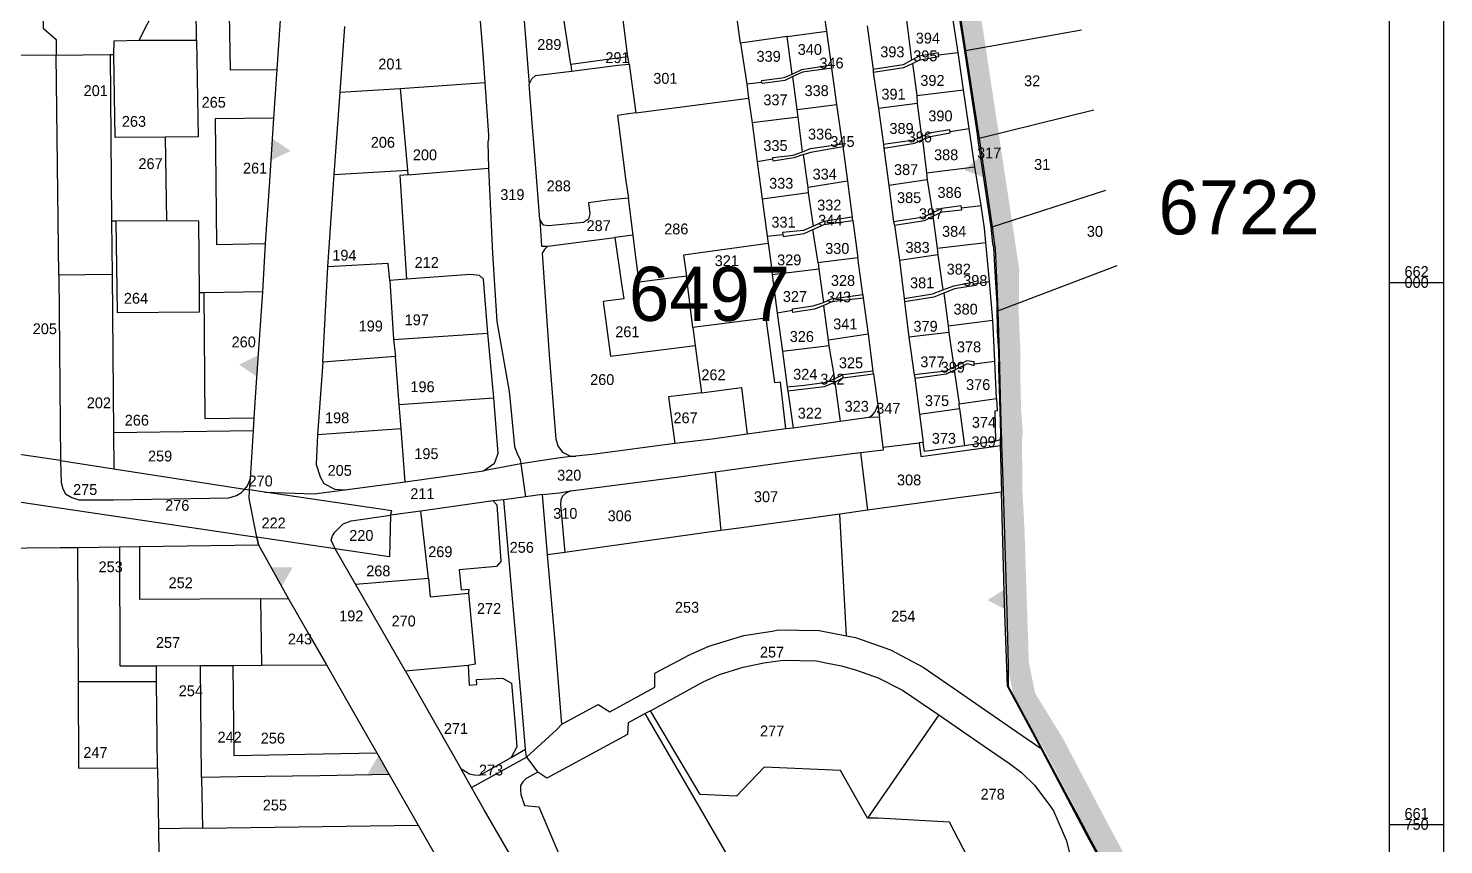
# Model space of a CAD drawing. Extents: x -493 to 187849, y -1657 to 664362.
# Drawn here: x 187196 to 187849, y 661741 to 662117 of the extents above; entities that cross this region are included whole.
import ezdxf
from ezdxf.enums import TextEntityAlignment as Align

# ---------------------------------------------------------------- set-up
doc = ezdxf.new("R2010")
doc.units = 0
doc.header["$MEASUREMENT"] = 0
doc.layers.get('0').update_dxf_attribs({"linetype": 'CONTINUOUS'})
for name, color, linetype in [('0DXF_GUSH', 3, 'CONTINUOUS'), ('0G_GV_LIN', 10, 'CONTINUOUS'), ('1DXF_GUSH', 3, 'CONTINUOUS'), ('1G_GV_LIN', 1, 'CONTINUOUS'), ('BOUNDARY', 1, 'CONTINUOUS'), ('GBOUND_BOUNDARY', 5, 'CONTINUOUS'), ('TR_GILYON', 7, 'CONTINUOUS')]:
    doc.layers.add(name, color=color, linetype=linetype)
doc.styles.get("Standard").update_dxf_attribs({"font": 'dimheb.shx'})
doc.styles.add('TRHEBTXT', font='HEBTXT.SHX')

# ---------------------------------------------------------------- blocks, each defined once
blk = doc.blocks.new('TVC_FENCE')
blk.add_solid([(-0.5, 0), (0.5, 0), (0, 0.866)])

msp = doc.modelspace()

# ---------------------------------------------------------------- linework, layer by layer
at = {"layer": '0DXF_GUSH'}
for points in [[(187589.53, 662344.94), (187591.27, 662345.19), (187596.39, 662310.56), (187601.25, 662280.5), (187604.47, 662259), (187609.77, 662223.38), (187616.16, 662182), (187621.58, 662145.75), (187627.66, 662106.88), (187633.59, 662068.38), (187633.88, 662065.63), (187639.81, 662025.56), (187640.69, 662017.88), (187641.03, 662016.25), (187641.73, 662004.94), (187642.64, 661990.98), (187642.69, 661990.5), (187642.89, 661988.6), (187642.88, 661986.69), (187643.13, 661977.63), (187643.43, 661966.98), (187643.46, 661966.06), (187643.64, 661960.7), (187643.95, 661941.12)], [(187273.41, 662111.81), (187272.72, 662170.63)], [(187282.86, 662171.19), (187283, 662149.88), (187287.91, 662149.69), (187288.84, 662098.06), (187310.5, 662098.19)], [(187310.5, 662098.19), (187315.66, 662173.5), (187315.72, 662174.63)], [(187202.19, 662165.94), (187202.67, 662117.25), (187208.52, 662112.06), (187208.66, 662104.88)], [(187246.88, 662111.69), (187254.72, 662127.06), (187254.95, 662142.25), (187254.13, 662145.19), (187241.41, 662168.5)], [(187422.61, 662144.38), (187422.92, 662140.5), (187426.47, 662095.19), (187426.84, 662091.5)], [(187472.42, 662104.06), (187467.44, 662143.31)], [(187524.28, 662110.38), (187519.45, 662146.25)], [(187564.14, 662115.94), (187560.39, 662141.75), (187559.86, 662144.69)], [(187622.17, 662145.99), (187628.17, 662106.97)], [(187446.08, 662100.5), (187440.02, 662139.63)], [(187624.84, 662106.06), (187622.06, 662124.06)], [(187339.64, 662087.75), (187341.73, 662118.06)], [(187404.13, 662122.31), (187405.28, 662107.5), (187406.34, 662092.25)], [(187582.83, 662118.38), (187585.53, 662098.19)], [(187600.88, 662120.94), (187603.28, 662102.5)], [(187235.25, 662105.19), (187235.31, 662111.44), (187246.88, 662111.69)], [(187246.88, 662111.69), (187273.41, 662111.81)], [(187273.41, 662111.81), (187274.08, 662067.13), (187258.91, 662067.06)], [(187545.81, 662113.44), (187524.28, 662110.38)], [(187545.81, 662113.44), (187564.14, 662115.94)], [(187548.17, 662096.13), (187545.81, 662113.44)], [(187566.28, 662100.31), (187564.14, 662115.94)], [(187628.17, 662106.97), (187681.74, 662116.5)], [(187208.66, 662104.88), (187184.75, 662104.69)], [(187208.66, 662104.88), (187233.48, 662105.13)], [(187209.89, 662003.38), (187208.66, 662104.88)], [(187233.48, 662105.13), (187235.25, 662105.19)], [(187233.48, 662105.13), (187234.19, 662028.31)], [(187258.91, 662067.06), (187235.77, 662066.88), (187235.25, 662105.19)], [(187472.42, 662104.06), (187467.56, 662103.44), (187446.08, 662100.5)], [(187473.02, 662100.69), (187472.42, 662104.06)], [(187524.28, 662110.38), (187527.28, 662091.38)], [(187615.75, 662104.94), (187615.7, 662105.88), (187606.72, 662104.31), (187603.28, 662102.5)], [(187603.64, 662101), (187607.13, 662102.69), (187615.92, 662104.19), (187615.75, 662104.94)], [(187615.75, 662104.94), (187624.84, 662106.06)], [(187627.27, 662088.88), (187624.84, 662106.06)], [(187628.17, 662106.97), (187634.4, 662066.34)], [(187309.06, 662075.75), (187310.5, 662098.19)], [(187426.84, 662091.5), (187428.02, 662093.88), (187429.73, 662095.44), (187446.33, 662097.5)], [(187446.08, 662100.5), (187446.33, 662097.5)], [(187446.33, 662097.5), (187467.94, 662100.19), (187473.02, 662100.69)], [(187473.02, 662100.69), (187476, 662078.19)], [(187548.17, 662096.13), (187552.64, 662098.19), (187566.28, 662100.31)], [(187566.44, 662098.81), (187552.98, 662097), (187548.45, 662095)], [(187566.44, 662098.81), (187566.28, 662100.31)], [(187568.81, 662082), (187566.44, 662098.81)], [(187603.28, 662102.5), (187599.42, 662100.38), (187585.53, 662098.19)], [(187585.53, 662098.19), (187585.59, 662097.06)], [(187585.59, 662097.06), (187599.72, 662099.13), (187603.64, 662101)], [(187603.64, 662101), (187605.66, 662086.19)], [(187367.31, 662089.44), (187406.34, 662092.25)], [(187406.34, 662092.25), (187408.09, 662067.88), (187408.02, 662066.19), (187407.73, 662064.63), (187408.11, 662052.69)], [(187431.77, 662029), (187429.5, 662058.5), (187428.28, 662073.69), (187426.84, 662091.5)], [(187534.11, 662092.25), (187527.28, 662091.38)], [(187527.28, 662091.38), (187528.02, 662084.94)], [(187534.11, 662092.25), (187534.13, 662093.13), (187544.55, 662094.5), (187548.17, 662096.13)], [(187548.45, 662095), (187544.75, 662093.13), (187534.45, 662091.75), (187534.11, 662092.25)], [(187550.45, 662079.69), (187548.45, 662095)], [(187585.59, 662097.06), (187587.95, 662080.25)], [(187336.89, 662049.75), (187339.64, 662087.75)], [(187339.64, 662087.75), (187367.31, 662089.44)], [(187367.31, 662089.44), (187370.66, 662051.75)], [(187476, 662078.19), (187528.02, 662084.94)], [(187528.02, 662084.94), (187529.7, 662073.63)], [(187605.66, 662086.19), (187627.27, 662088.88)], [(187605.66, 662086.19), (187605.92, 662082.56)], [(187629.92, 662071), (187627.27, 662088.88)], [(187476, 662078.19), (187471.55, 662077.56), (187467.52, 662077.06), (187471.48, 662046.75), (187472.64, 662038.94)], [(187550.45, 662079.69), (187568.81, 662082)], [(187550.88, 662076.25), (187550.45, 662079.69)], [(187571.34, 662064), (187568.81, 662082)], [(187605.92, 662082.56), (187587.95, 662080.25)], [(187587.95, 662080.25), (187590.33, 662063.56)], [(187605.92, 662082.56), (187607.86, 662067.25)], [(187687.36, 662079.41), (187634.4, 662066.34)], [(187309.06, 662075.75), (187282, 662075.44), (187282.61, 662017.5), (187305.22, 662018)], [(187305.22, 662018), (187306.97, 662044.38), (187309.06, 662075.75)], [(187550.88, 662076.25), (187529.7, 662073.63)], [(187529.7, 662073.63), (187532, 662055.69)], [(187553.02, 662060.25), (187550.88, 662076.25)], [(187258.91, 662067.06), (187259.52, 662028.44)], [(187607.86, 662067.25), (187604.45, 662065.63), (187590.33, 662063.56)], [(187590.48, 662062), (187604.8, 662064.19), (187608.3, 662065.88)], [(187621.08, 662069.69), (187620.78, 662070.31), (187612.34, 662069.06), (187607.86, 662067.25)], [(187608.3, 662065.88), (187612.83, 662067.5), (187621.14, 662068.94), (187621.08, 662069.69)], [(187608.3, 662065.88), (187610.16, 662050.56)], [(187621.08, 662069.69), (187629.92, 662071)], [(187632.47, 662053.25), (187629.92, 662071)], [(187634.4, 662066.34), (187640.52, 662025.59)], [(187539.2, 662056.81), (187539.2, 662057.69), (187548.67, 662058.75), (187553.02, 662060.25)], [(187553.38, 662058.94), (187548.97, 662057.44), (187539.38, 662056), (187539.2, 662056.81)], [(187553.02, 662060.25), (187556.69, 662061.81), (187571.34, 662064)], [(187553.38, 662058.94), (187556.8, 662060.06), (187571.52, 662062.69)], [(187555.61, 662043.81), (187553.38, 662058.94)], [(187571.34, 662064), (187571.52, 662062.69)], [(187571.52, 662062.69), (187573.77, 662046.63)], [(187590.33, 662063.56), (187590.48, 662062)], [(187590.48, 662062), (187592.86, 662044.69)], [(187336.89, 662049.75), (187370.66, 662051.75)], [(187370.66, 662051.75), (187370.81, 662049.63)], [(187370.81, 662049.63), (187408.11, 662052.69)], [(187408.11, 662052.69), (187409.94, 662013.31), (187411.94, 661981.94), (187417.61, 661949.63), (187418.66, 661938.69), (187420.06, 661924.31), (187421.2, 661921.38), (187422.63, 661918.13), (187423, 661916.25)], [(187539.2, 662056.81), (187532, 662055.69)], [(187532, 662055.69), (187534.36, 662038.38)], [(187610.16, 662050.56), (187632.47, 662053.25)], [(187635.44, 662035.44), (187632.47, 662053.25)], [(187333.88, 662007.19), (187336.89, 662049.75)], [(187370.81, 662049.63), (187367.14, 662049.25), (187370.22, 662001.44)], [(187573.77, 662046.63), (187555.61, 662043.81)], [(187573.77, 662046.63), (187575.83, 662030.06)], [(187610.5, 662047.25), (187592.86, 662044.69)], [(187610.16, 662050.56), (187610.5, 662047.25)], [(187610.5, 662047.25), (187612.88, 662032.06)], [(187472.64, 662038.94), (187463.11, 662037.94), (187454.14, 662036.69), (187454.83, 662031.69), (187454.27, 662029.19), (187451.88, 662027.69), (187435.77, 662026.06), (187433.45, 662026.44), (187431.77, 662029)], [(187474.75, 662021.81), (187472.64, 662038.94)], [(187555.69, 662041.25), (187534.36, 662038.38)], [(187555.69, 662041.25), (187555.61, 662043.81)], [(187557.98, 662025.94), (187555.69, 662041.25)], [(187592.86, 662044.69), (187594.97, 662027.94)], [(187640.52, 662025.59), (187692.95, 662042.63)], [(187534.36, 662038.38), (187536.66, 662021.31)], [(187626.39, 662034.38), (187626.09, 662035.38), (187617.3, 662034.13), (187612.88, 662032.06)], [(187613.05, 662030.56), (187617.34, 662032.5), (187626.5, 662033.5), (187626.39, 662034.38)], [(187626.39, 662034.38), (187635.44, 662035.44)], [(187637.56, 662018.38), (187636.88, 662025), (187635.44, 662035.44)], [(187236.17, 662028.31), (187234.19, 662028.31)], [(187234.19, 662028.31), (187234.36, 662003.63)], [(187259.52, 662028.44), (187236.17, 662028.31)], [(187236.17, 662028.31), (187236.81, 661986.06), (187274.69, 661986.44), (187274.72, 661995.25)], [(187274.72, 661995.25), (187274.39, 662028.31), (187259.52, 662028.44)], [(187431.77, 662029), (187432.52, 662016.75), (187435.44, 662016.75)], [(187557.98, 662025.94), (187553.45, 662023.94), (187543.69, 662023), (187543.91, 662022.06)], [(187557.73, 662024.38), (187562.94, 662026.69), (187576.13, 662028.63)], [(187575.83, 662030.06), (187562.64, 662028.13), (187557.98, 662025.94)], [(187576.13, 662028.63), (187575.83, 662030.06)], [(187576.13, 662028.63), (187578.55, 662011.31)], [(187612.88, 662032.06), (187608.95, 662030.13), (187594.97, 662027.94)], [(187594.97, 662027.94), (187595.33, 662026.38)], [(187595.33, 662026.38), (187609.19, 662028.5), (187613.05, 662030.56)], [(187595.33, 662026.38), (187597.64, 662010.06)], [(187613.05, 662030.56), (187615.13, 662015.81)], [(187640.52, 662025.59), (187641.44, 662018.55), (187641.79, 662015.6), (187642.36, 662005.45), (187642.64, 661990.98), (187642.69, 661990.5), (187642.89, 661988.6), (187642.88, 661986.69)], [(187435.44, 662016.75), (187466.39, 662020.75)], [(187466.39, 662020.75), (187469.39, 661999.31), (187470.48, 661992.38), (187460.97, 661991.13), (187464.3, 661965.94), (187503.44, 661970.88)], [(187474.75, 662021.81), (187466.39, 662020.75)], [(187499.42, 662002.88), (187477.56, 662000.13), (187475.91, 662012.94), (187474.75, 662021.81)], [(187536.66, 662021.31), (187543.91, 662022.06)], [(187536.66, 662021.31), (187537.13, 662018)], [(187543.91, 662022.06), (187544.02, 662021.25), (187553.69, 662022.5), (187557.73, 662024.38)], [(187560.11, 662009), (187557.73, 662024.38)], [(187303.92, 661995.63), (187305.22, 662018)], [(187435.44, 662016.75), (187433.91, 662015.13), (187432.8, 662013.56), (187436.14, 661966.63), (187439.11, 661927.63), (187440.25, 661924.31), (187442.25, 661921.75), (187446.23, 661919.64), (187448.31, 661919.88)], [(187537.13, 662018), (187498.03, 662012.63), (187499.42, 662002.88)], [(187537.13, 662018), (187538.56, 662008.06), (187539.02, 662003.5)], [(187615.34, 662012.69), (187597.64, 662010.06)], [(187615.13, 662015.81), (187637.56, 662018.38)], [(187615.13, 662015.81), (187615.34, 662012.69)], [(187615.34, 662012.69), (187617.63, 661996.63)], [(187639.17, 662000.44), (187637.56, 662018.38)], [(187331.59, 661963.19), (187333.88, 662007.19)], [(187362.48, 662000.88), (187361.78, 662008.75), (187333.88, 662007.19)], [(187560.52, 662006.06), (187539.02, 662003.5)], [(187578.55, 662011.31), (187562.3, 662009.38), (187560.11, 662009)], [(187560.11, 662009), (187560.52, 662006.06)], [(187560.52, 662006.06), (187562.67, 661990.81)], [(187580.8, 661994.38), (187578.55, 662011.31)], [(187597.64, 662010.06), (187599.88, 661992.63)], [(187697.94, 662007.64), (187642.88, 661986.69)], [(187234.36, 662003.63), (187209.89, 662003.38)], [(187209.89, 662003.38), (187210.66, 661917.81)], [(187234.36, 662003.63), (187235.11, 661930.75)], [(187370.22, 662001.44), (187362.48, 662000.88)], [(187362.48, 662000.88), (187364.23, 661973.63)], [(187407.8, 661976.56), (187405.75, 662001.56), (187403.86, 662003.13), (187399.81, 662003.63), (187370.22, 662001.44)], [(187502.28, 661979.25), (187499.42, 662002.88)], [(187539.02, 662003.5), (187541.31, 661985.88)], [(187617.63, 661996.63), (187622.73, 661998.5), (187631.59, 662000.13), (187631.78, 661999.38)], [(187631.78, 661999.38), (187639.17, 662000.44)], [(187640.75, 661982.56), (187639.17, 662000.44)], [(187276.73, 661995.25), (187274.72, 661995.25)], [(187303.92, 661995.63), (187276.73, 661995.25)], [(187276.73, 661995.25), (187277.19, 661937.25), (187299.95, 661937.5)], [(187299.95, 661937.5), (187301.09, 661953.81), (187303.92, 661995.63)], [(187562.67, 661990.81), (187566.31, 661992.5), (187580.8, 661994.38)], [(187580.8, 661994.38), (187580.97, 661992.81)], [(187599.88, 661992.63), (187612.94, 661994.75), (187617.63, 661996.63)], [(187618.19, 661995.06), (187613.55, 661993.25), (187600.05, 661991)], [(187631.78, 661999.38), (187631.77, 661998.38), (187623.03, 661997.06), (187618.19, 661995.06)], [(187618.19, 661995.06), (187620.17, 661979.94)], [(187548.28, 661987.06), (187541.31, 661985.88)], [(187548.28, 661987.06), (187548.28, 661987.88), (187557.88, 661989.19), (187562.67, 661990.81)], [(187562.75, 661989.38), (187558.47, 661987.63), (187548.52, 661986.19), (187548.28, 661987.06)], [(187580.97, 661992.81), (187566.42, 661991.06), (187562.75, 661989.38)], [(187564.88, 661973.31), (187562.75, 661989.38)], [(187580.97, 661992.81), (187583.2, 661976.19)], [(187599.88, 661992.63), (187600.05, 661991)], [(187600.05, 661991), (187602.05, 661974.69)], [(187642.88, 661986.69), (187643.13, 661977.63), (187643.43, 661966.98), (187643.46, 661966.06), (187643.64, 661960.7), (187643.95, 661941.12)], [(187545.33, 661932.5), (187542.77, 661954), (187540.14, 661953.63), (187536.17, 661983.56), (187502.28, 661979.25)], [(187541.31, 661985.88), (187543.8, 661968.06)], [(187620.17, 661979.94), (187640.75, 661982.56)], [(187620.17, 661979.94), (187620.52, 661976.88)], [(187641.69, 661963.63), (187640.75, 661982.56)], [(187364.23, 661973.63), (187407.8, 661976.56)], [(187364.23, 661973.63), (187365.11, 661965.81)], [(187410.52, 661946.69), (187407.8, 661976.56)], [(187502.28, 661979.25), (187503.44, 661970.88)], [(187583.2, 661976.19), (187564.88, 661973.31)], [(187565.3, 661970.81), (187564.88, 661973.31)], [(187583.2, 661976.19), (187585.39, 661959.13)], [(187620.52, 661976.88), (187602.05, 661974.69)], [(187602.05, 661974.69), (187604.41, 661957.31)], [(187620.52, 661976.88), (187622.77, 661960.94)], [(187503.44, 661970.88), (187506.31, 661949.13)], [(187565.3, 661970.81), (187543.8, 661968.06)], [(187543.8, 661968.06), (187545.86, 661951.69)], [(187567.84, 661955.5), (187565.3, 661970.81)], [(187331.59, 661963.19), (187329.17, 661929.75)], [(187365.11, 661965.81), (187331.59, 661963.19)], [(187366.86, 661943.75), (187365.11, 661965.81)], [(187622.77, 661960.94), (187619.03, 661959.13), (187604.41, 661957.31)], [(187632.09, 661962.5), (187632.14, 661963.38), (187628.83, 661963.88), (187622.77, 661960.94)], [(187622.94, 661959.5), (187629.06, 661962.63), (187632.13, 661961.75), (187632.09, 661962.5)], [(187632.09, 661962.5), (187641.69, 661963.63)], [(187642.53, 661946.44), (187641.69, 661963.63)], [(187567.84, 661955.5), (187562.95, 661953.69), (187553.91, 661952.44), (187545.86, 661951.69)], [(187546.14, 661950.06), (187553.81, 661950.94), (187563.13, 661952), (187567.89, 661954.06)], [(187585.39, 661959.13), (187571.52, 661957.31), (187567.84, 661955.5)], [(187567.89, 661954.06), (187571.64, 661956), (187585.75, 661957.88)], [(187567.89, 661954.06), (187570.31, 661935.81)], [(187585.75, 661957.88), (187585.39, 661959.13)], [(187585.75, 661957.88), (187587.64, 661943.38)], [(187604.41, 661957.31), (187604.77, 661955.88)], [(187604.77, 661955.88), (187619.45, 661957.88), (187622.94, 661959.5)], [(187604.77, 661955.88), (187606.95, 661939.19)], [(187622.94, 661959.5), (187625.17, 661944)], [(187506.31, 661949.13), (187491.17, 661947.19), (187494.05, 661925.63)], [(187506.31, 661949.13), (187524.88, 661951.56), (187527.44, 661929.94)], [(187545.86, 661951.69), (187546.14, 661950.06)], [(187546.14, 661950.06), (187548.63, 661932.75)], [(187366.86, 661943.75), (187410.52, 661946.69)], [(187367.72, 661932.44), (187366.86, 661943.75)], [(187405.83, 661913.06), (187410.81, 661916.56), (187412.52, 661921.13), (187410.52, 661946.69)], [(187583.63, 661937.63), (187585.28, 661938.94), (187586.33, 661940.13), (187586.89, 661941.44), (187587.64, 661943.38)], [(187587.64, 661943.38), (187588.5, 661937.88)], [(187606.95, 661939.19), (187625.45, 661941.88)], [(187625.17, 661944), (187642.53, 661946.44)], [(187625.45, 661941.88), (187625.17, 661944)], [(187625.45, 661941.88), (187627.7, 661924.69)], [(187642.53, 661946.44), (187642.84, 661940.81), (187641.63, 661940.63), (187642.08, 661926.81)], [(187643.95, 661941.12), (187644.67, 661930.27), (187644.75, 661927.57), (187644.81, 661925.38), (187645.54, 661904.08), (187647.23, 661848.37), (187647.91, 661823.47), (187647.47, 661813.69)], [(187643.95, 661941.12), (187644.25, 661930), (187644.22, 661927.31)], [(187299.59, 661931.63), (187299.95, 661937.5)], [(187570.31, 661935.81), (187548.63, 661932.75)], [(187583.63, 661937.63), (187570.31, 661935.81)], [(187588.5, 661937.88), (187583.63, 661937.63)], [(187590.11, 661923.94), (187588.5, 661937.88)], [(187606.95, 661939.19), (187608.61, 661926.19)], [(187235.11, 661930.75), (187299.59, 661931.63)], [(187235.11, 661930.75), (187235.2, 661914.63), (187235.23, 661914)], [(187298.19, 661909.56), (187299.59, 661931.63)], [(187329.17, 661929.75), (187328.59, 661916), (187330.38, 661910.38), (187332.16, 661907.19), (187337.14, 661904.69), (187341.73, 661904.25)], [(187367.72, 661932.44), (187329.17, 661929.75)], [(187369.69, 661908.06), (187367.72, 661932.44)], [(187527.44, 661929.94), (187511.31, 661927.69), (187494.05, 661925.63)], [(187545.33, 661932.5), (187527.44, 661929.94)], [(187548.63, 661932.75), (187545.33, 661932.5)], [(187210.66, 661917.81), (187186.41, 661921.44)], [(187494.05, 661925.63), (187457.3, 661920.81), (187448.31, 661919.88)], [(187512.59, 661912.56), (187550.28, 661917.88), (187579.72, 661921.56)], [(187579.72, 661921.56), (187590.28, 661922.81), (187590.11, 661923.94)], [(187579.72, 661921.56), (187582.88, 661894.88)], [(187590.11, 661923.94), (187606.78, 661925.94)], [(187608.61, 661926.19), (187606.78, 661925.94)], [(187606.78, 661925.94), (187607.55, 661919.75), (187641.31, 661924.31), (187644.2, 661924.75)], [(187627.7, 661924.69), (187609.28, 661922.06), (187608.61, 661926.19)], [(187642.08, 661926.81), (187627.7, 661924.69)], [(187644.22, 661927.31), (187642.08, 661926.81)], [(187644.22, 661927.31), (187644.2, 661924.75)], [(187644.2, 661924.75), (187644.83, 661903.31)], [(187210.66, 661917.81), (187235.23, 661914)], [(187210.66, 661917.81), (187210.88, 661907.69), (187211.72, 661904.75), (187212.89, 661902.44), (187215.86, 661900.75), (187219.05, 661899.69), (187235.03, 661899.75), (187288.25, 661900.56), (187291.83, 661901.63), (187294.03, 661903.06), (187295.67, 661904.63)], [(187423, 661916.25), (187405.83, 661913.06)], [(187448.31, 661919.88), (187446.23, 661919.64), (187440.08, 661918.94), (187423, 661916.25)], [(187423, 661916.25), (187425.11, 661901.13)], [(187235.23, 661914), (187295.67, 661904.63)], [(187295.67, 661904.63), (187296.94, 661906.13), (187298.19, 661909.56)], [(187297.83, 661904.25), (187298.19, 661909.56)], [(187341.73, 661904.25), (187369.69, 661908.06)], [(187369.69, 661908.06), (187405.83, 661913.06)], [(187446.06, 661903.88), (187492.58, 661909.88), (187512.59, 661912.56)], [(187512.59, 661912.56), (187515.33, 661885.5)], [(187295.67, 661904.63), (187297.83, 661904.25)], [(187301.19, 661882.5), (187297.58, 661900.31), (187297.83, 661904.25)], [(187304.84, 661903.19), (187297.83, 661904.25)], [(187304.84, 661903.19), (187327.56, 661902.44), (187341.73, 661904.25)], [(187362.88, 661892.69), (187363.53, 661894.63), (187304.84, 661903.19)], [(187433.06, 661902.19), (187425.11, 661901.13)], [(187433.06, 661902.19), (187440.69, 661903), (187446.06, 661903.88)], [(187435.36, 661874.38), (187433.06, 661902.19)], [(187446.06, 661903.88), (187443.73, 661902.81), (187442.39, 661901.56), (187441.39, 661899.81), (187441.25, 661897.63), (187443.3, 661875.44)], [(187644.83, 661903.31), (187624.75, 661900.56), (187582.88, 661894.88)], [(187647.47, 661813.69), (187646.23, 661851.75), (187644.83, 661903.31)], [(187181.91, 661900.13), (187301.19, 661882.5)], [(187410.25, 661899.19), (187376.84, 661894.44)], [(187410.25, 661899.19), (187411.92, 661897.38), (187413.78, 661871.25), (187411.83, 661868.94), (187394.61, 661867.44), (187395.52, 661858.19), (187398.95, 661858.44), (187398.89, 661856.69)], [(187415.13, 661899.69), (187410.25, 661899.19)], [(187425.11, 661901.13), (187415.13, 661899.69)], [(187425.09, 661784.69), (187423.25, 661807), (187418.53, 661861.13), (187415.13, 661899.69)], [(187337.31, 661877.13), (187335.52, 661881.06), (187336.03, 661883.13), (187337.19, 661884.75), (187341, 661888.63), (187344.78, 661890.06), (187362.88, 661892.69)], [(187362.88, 661892.69), (187362.41, 661873.44), (187337.31, 661877.13)], [(187376.84, 661894.44), (187362.88, 661892.69)], [(187380.33, 661863.56), (187376.84, 661894.44)], [(187570.2, 661893.06), (187523.75, 661886.69), (187515.33, 661885.5)], [(187582.88, 661894.88), (187570.2, 661893.06)], [(187573.27, 661836.94), (187570.2, 661893.06)], [(187301.19, 661882.5), (187301.88, 661878.88)], [(187337.31, 661877.13), (187301.19, 661882.5)], [(187515.33, 661885.5), (187449.8, 661876.31), (187443.3, 661875.44)], [(187133.05, 661876.94), (187210.55, 661877.75), (187218.42, 661877.75)], [(187218.42, 661877.75), (187237.8, 661878.06)], [(187218.42, 661877.75), (187218.72, 661815.75)], [(187237.8, 661878.06), (187247.11, 661878.13)], [(187237.8, 661878.06), (187238.02, 661823.13), (187254.88, 661823.19)], [(187247.11, 661878.13), (187247.03, 661853.88), (187302.89, 661854.19)], [(187247.11, 661878.13), (187301.88, 661878.88)], [(187301.88, 661878.88), (187315.83, 661854)], [(187346.69, 661860.88), (187337.31, 661877.13)], [(187443.3, 661875.44), (187435.36, 661874.38)], [(187441.98, 661796.25), (187438.86, 661834.5), (187435.36, 661874.38)], [(187346.69, 661860.88), (187380.33, 661863.56)], [(187380.33, 661863.56), (187381.11, 661854.94), (187398.89, 661856.69)], [(187369.72, 661820.69), (187346.69, 661860.88)], [(187398.89, 661856.69), (187401.98, 661823.94), (187398.72, 661823.31)], [(187302.89, 661854.19), (187315.83, 661854)], [(187302.89, 661854.19), (187303.3, 661823.44)], [(187315.83, 661854), (187325.38, 661837.38), (187333.3, 661823.56)], [(187441.98, 661796.25), (187458.61, 661805.25), (187463.98, 661801.94), (187484.8, 661813.25), (187484.78, 661819.69), (187500.78, 661828.13), (187509.81, 661832.25), (187525.84, 661837.19), (187538.95, 661839.19), (187541.88, 661839.81), (187560.69, 661839.44), (187573.27, 661836.94)], [(187573.27, 661836.94), (187577.36, 661836.19), (187593.5, 661830.44), (187608.63, 661822.56), (187626.88, 661809.94), (187649.44, 661794.38), (187656.72, 661789.31), (187663.51, 661784.76)], [(187254.88, 661823.19), (187275.19, 661823.31)], [(187254.91, 661815.69), (187254.88, 661823.19)], [(187275.19, 661823.31), (187290.06, 661823.25)], [(187275.67, 661771.63), (187275.19, 661823.31)], [(187290.06, 661823.25), (187303.3, 661823.44)], [(187290.06, 661823.25), (187290.64, 661781.81), (187356.52, 661783)], [(187303.3, 661823.44), (187333.3, 661823.56)], [(187333.3, 661823.56), (187348.86, 661796.38), (187356.52, 661783)], [(187398.72, 661823.31), (187369.72, 661820.69)], [(187398.72, 661823.31), (187399.22, 661814.19), (187402.64, 661814.5), (187402.56, 661816.81), (187414.56, 661817.5), (187418.64, 661815.06), (187420.52, 661793.88), (187421.11, 661785.69), (187418.56, 661780.88)], [(187482.83, 661802.44), (187507.09, 661815.81), (187514.7, 661819.13), (187525.61, 661822.56), (187535.17, 661824.5), (187544.08, 661825.75), (187559.42, 661825.38), (187563.73, 661824.5), (187570.91, 661823.13), (187577.91, 661821.19), (187587.94, 661817.56), (187599.06, 661811.88), (187615.89, 661800.5)], [(187369.72, 661820.69), (187384.47, 661794.75), (187395.38, 661775.81)], [(187254.91, 661815.69), (187237.66, 661815.69), (187218.72, 661815.75)], [(187218.72, 661815.75), (187218.89, 661775.94), (187255.34, 661776.13)], [(187255.34, 661776.13), (187254.91, 661815.69)], [(187663.51, 661784.76), (187647.47, 661813.69)], [(187647.47, 661813.69), (187663.51, 661784.76)], [(187480.31, 661801.13), (187472.45, 661796.88), (187472.16, 661791.5), (187435.06, 661771.31), (187430.81, 661774.13)], [(187482.83, 661802.44), (187480.31, 661801.13)], [(187520.27, 661696.69), (187521.97, 661729.38), (187506.27, 661756.75), (187480.31, 661801.13)], [(187582.98, 661752.81), (187570.53, 661774.81), (187535.19, 661776.44), (187522.48, 661763), (187505.66, 661763.75), (187482.83, 661802.44)], [(187615.89, 661800.5), (187582.98, 661752.81)], [(187615.89, 661800.5), (187631.92, 661789.44), (187644.55, 661780.69), (187648.5, 661778.13), (187653.98, 661773.88), (187659.95, 661768.13), (187666.61, 661759.38), (187668.72, 661756.25), (187674.84, 661742.44), (187678.31, 661727.75), (187678.19, 661725)], [(187425.53, 661781.06), (187439.44, 661793.63), (187441.98, 661796.25)], [(187418.56, 661780.88), (187425.09, 661784.69)], [(187425.53, 661781.06), (187425.09, 661784.69)], [(187712.9, 661695.57), (187711.9, 661696.24), (187710.53, 661697.16), (187709.52, 661698.13), (187695.88, 661723.44), (187684.5, 661744.38), (187663.51, 661784.76)], [(187663.51, 661784.76), (187685.1, 661744.37), (187710.53, 661697.16), (187711.9, 661696.24), (187712.9, 661695.57)], [(187356.52, 661783), (187362.3, 661772.94)], [(187395.38, 661775.81), (187399.25, 661773.31), (187401.5, 661772.88), (187404.03, 661772.63), (187406.91, 661774.19), (187418.56, 661780.88)], [(187400.2, 661767.06), (187425.53, 661781.06)], [(187425.53, 661781.06), (187430.81, 661774.13)], [(187255.34, 661776.13), (187255.84, 661747.94)], [(187362.3, 661772.94), (187330.2, 661772.44), (187292.64, 661771.94), (187275.67, 661771.63)], [(187275.67, 661771.63), (187276.11, 661748.25)], [(187362.3, 661772.94), (187375.61, 661749.69)], [(187400.2, 661767.06), (187395.38, 661775.81)], [(187430.81, 661774.13), (187425.5, 661771.19), (187423.94, 661769.63), (187422.88, 661768), (187422.78, 661765.88), (187422.94, 661763.81), (187424.7, 661758.63), (187431.33, 661758.13), (187448.45, 661717.56), (187455.27, 661700.38), (187495.31, 661698.19)], [(187432.88, 661677.81), (187450.14, 661676.13), (187441.88, 661693.06), (187434, 661707.94), (187427.27, 661719.5), (187421.25, 661730.38), (187406.06, 661756.69), (187400.2, 661767.06)], [(187643.63, 661706.94), (187620.72, 661751), (187587.7, 661752.81), (187582.98, 661752.81)], [(187276.11, 661748.25), (187255.84, 661747.94)], [(187255.84, 661747.94), (187256.38, 661699.06)], [(187276.11, 661748.25), (187375.61, 661749.69)], [(187375.61, 661749.69), (187387.19, 661729.5), (187405, 661698.38), (187406.2, 661696.25), (187415.2, 661680.38)]]:
    msp.add_lwpolyline(points, dxfattribs=at)
at = {"layer": '0G_GV_LIN'}
for points in [[(187301.88, 661878.88), (187301.19, 661882.5), (187297.58, 661900.31), (187297.83, 661904.25), (187298.19, 661909.56), (187299.59, 661931.63), (187299.95, 661937.5), (187301.09, 661953.81), (187303.92, 661995.63), (187305.22, 662018), (187306.97, 662044.38), (187309.06, 662075.75), (187310.5, 662098.19), (187315.66, 662173.5), (187315.72, 662174.63), (187316.98, 662194.31), (187317.08, 662195.81), (187320.09, 662244), (187324.5, 662310.06), (187324.95, 662316.69), (187326.06, 662332.25)], [(187621.58, 662145.75), (187627.66, 662106.88), (187633.59, 662068.38), (187633.88, 662065.63), (187639.81, 662025.56), (187640.69, 662017.88), (187641.03, 662016.25), (187641.73, 662004.94), (187642.67, 661990.5), (187642.55, 661988.56), (187642.81, 661977.63), (187643.48, 661966.06), (187643.38, 661960.69), (187643.95, 661940.81), (187644.25, 661930), (187644.22, 661927.31), (187644.2, 661924.75), (187644.83, 661903.31)], [(187622.17, 662145.99), (187628.17, 662106.97), (187634.4, 662066.34), (187640.52, 662025.59), (187641.44, 662018.55), (187641.79, 662015.6), (187642.36, 662005.45), (187642.93, 661991), (187643.09, 661986.69), (187643.7, 661966.99), (187644.29, 661941.12), (187644.67, 661930.27), (187644.75, 661927.57), (187644.81, 661925.38), (187645.54, 661904.08), (187647.23, 661848.37), (187647.91, 661823.47), (187647.81, 661813.75), (187663.51, 661784.76), (187685.1, 661744.37), (187710.62, 661697.25), (187712.9, 661695.57)], [(187712.84, 661695.4), (187711.73, 661696), (187709.52, 661698.13), (187695.88, 661723.44), (187684.5, 661744.38), (187663.33, 661784.44), (187647.47, 661813.69), (187646.23, 661851.75), (187644.83, 661903.31)], [(187301.88, 661878.88), (187315.83, 661854), (187325.38, 661837.38), (187333.3, 661823.56), (187348.86, 661796.38), (187356.52, 661783), (187362.3, 661772.94), (187375.61, 661749.69), (187387.19, 661729.5), (187405, 661698.38), (187406.2, 661696.25), (187415.2, 661680.38), (187380.63, 661684.38), (187308.66, 661693), (187256.38, 661699.06), (187193.03, 661706.5), (187184.16, 661707.56), (187142.94, 661712.5), (187097.91, 661717.94), (187041.09, 661724.63)]]:
    msp.add_lwpolyline(points, dxfattribs=at)
at = {"layer": 'GBOUND_BOUNDARY', "color": 5, "const_width": 10}
msp.add_lwpolyline([(187700.29, 661727.75), (187689.99, 661746.88), (187668.55, 661787.57), (187655.52, 661808.71), (187652.41, 661824.19), (187651.2, 661860.24), (187650.39, 661886.04), (187649.36, 661904.62), (187649.28, 661925.52), (187649.12, 661927.62), (187649.59, 661930.39), (187648.79, 661941.36), (187648.79, 661941.68), (187648.62, 661949.67), (187648.38, 661960.7), (187648.55, 661966.8), (187647.73, 661985.78), (187647.93, 662005.96), (187642.99, 662038.57), (187639.24, 662063.28), (187635.5, 662088), (187631.74, 662112.72), (187629.77, 662125.74)], dxfattribs=at)
msp.add_lwpolyline([(187700.29, 661727.75), (187689.99, 661746.88), (187668.55, 661787.57), (187655.52, 661808.71), (187652.41, 661824.19), (187651.2, 661860.24), (187650.39, 661886.04), (187649.36, 661904.62), (187649.28, 661925.52), (187649.12, 661927.62), (187649.59, 661930.39), (187648.79, 661941.36), (187648.79, 661941.68), (187648.62, 661949.67), (187648.38, 661960.7), (187648.55, 661966.8), (187647.73, 661985.78), (187647.93, 662005.96), (187642.99, 662038.57), (187639.24, 662063.28), (187635.5, 662088), (187631.74, 662112.72), (187629.77, 662125.74)], dxfattribs=at)
at = {"layer": 'TR_GILYON', "linetype": 'CONTINUOUS'}
for p, q in [((187823.8, 662000), (187848.8, 662000)), ((187823.8, 661750), (187848.8, 661750))]:
    msp.add_line(p, q, dxfattribs=at)
for points in [[(183412.32, 658921.8), (187848.8, 658921.8), (187848.8, 664361.7), (183412.32, 664361.7), (183412.32, 658921.8)], [(183437.32, 658946.8), (187823.8, 658946.8), (187823.8, 664336.7), (183437.32, 664336.7), (183437.32, 658946.8)]]:
    msp.add_lwpolyline(points, dxfattribs=at)

# ---------------------------------------------------------------- block references
at = {"layer": 'BOUNDARY', "color": 1, "linetype": 'CONTINUOUS', "xscale": 10, "yscale": 10, "zscale": 10}
for p, rotation in [((187308.11, 662061.26), 266.2604660573328), ((187636.03, 662053.29), 99.1993897297391), ((187301.59, 661961.48), 86.26046605733285), ((187644.22, 661943.75), 271.561807528175), ((187310.22, 661864.24), 299.65954626473), ((187646.99, 661853.81), 92.50131964171223), ((187359.75, 661777.37), 119.8095954015661), ((187680.64, 661752), 298.0846733784914)]:
    msp.add_blockref('TVC_FENCE', p, dxfattribs=dict(at, rotation=rotation))

# ---------------------------------------------------------------- texts
at = {"layer": '1DXF_GUSH'}
for s, p in [('289', (187430.55, 662107.25)), ('394', (187605.22, 662110.19)), ('291', (187462.01, 662101.19)), ('339', (187531.75, 662101.78)), ('340', (187550.76, 662104.95)), ('393', (187588.85, 662103.86)), ('395', (187604.06, 662102.01)), ('201', (187357.24, 662098.25)), ('346', (187560.77, 662098.7)), ('201', (187221.27, 662085.97)), ('301', (187484.11, 662091.63)), ('338', (187553.92, 662085.96)), ('392', (187607.33, 662090.67)), ('32', (187655.2, 662090.53)), ('265', (187275.72, 662080.6)), ('337', (187534.92, 662081.74)), ('391', (187589.38, 662084.34)), ('390', (187611.02, 662074.32)), ('263', (187238.91, 662071.78)), ('389', (187593.08, 662068.52)), ('206', (187353.76, 662062.12)), ('335', (187534.92, 662060.63)), ('336', (187555.51, 662065.91)), ('345', (187565.84, 662062.49)), ('396', (187601.5, 662064.59)), ('200', (187373.17, 662056.34)), ('388', (187613.66, 662056.39)), ('317', (187633.51, 662057.23)), ('267', (187246.55, 662052.28)), ('261', (187294.81, 662050.22)), ('334', (187557.62, 662047.45)), ('387', (187595.19, 662049.53)), ('31', (187659.83, 662051.93)), ('288', (187434.92, 662042.01)), ('333', (187537.56, 662043.23)), ('319', (187413.52, 662038.01)), ('385', (187596.58, 662036.59)), ('386', (187615.25, 662038.98)), ('332', (187559.73, 662033.2)), ('397', (187606.69, 662029.18)), ('287', (187453.31, 662023.67)), ('286', (187489.14, 662022.16)), ('331', (187538.62, 662025.29)), ('344', (187560.19, 662026.2)), ('384', (187617.36, 662021.04)), ('30', (187684.15, 662021.05)), ('194', (187336.02, 662010.03)), ('321', (187512.45, 662007.52)), ('329', (187541.25, 662007.88)), ('330', (187563.42, 662013.16)), ('383', (187600.47, 662013.66)), ('212', (187374, 662006.72)), ('382', (187619.47, 662003.63)), ('328', (187566.06, 661998.39)), ('381', (187602.58, 661997.3)), ('398', (187627.12, 661998.41)), ('264', (187239.84, 661990.18)), ('327', (187543.89, 661991)), ('343', (187564.21, 661990.79)), ('380', (187622.64, 661985.17)), ('205', (187197.79, 661976.13)), ('199', (187348.16, 661977.39)), ('197', (187369.39, 661980.25)), ('341', (187567.12, 661978.34)), ('379', (187604.16, 661977.26)), ('260', (187289.56, 661970.04)), ('261', (187466.57, 661974.74)), ('326', (187547.06, 661972.54)), ('378', (187624.22, 661967.76)), ('325', (187569.76, 661960.41)), ('377', (187607.33, 661960.9)), ('399', (187616.72, 661958.37)), ('196', (187372.05, 661949.38)), ('260', (187454.97, 661952.68)), ('262', (187506.3, 661954.89)), ('324', (187548.64, 661955.13)), ('342', (187561.17, 661952.89)), ('376', (187628.44, 661950.35)), ('375', (187609.44, 661942.97)), ('202', (187222.72, 661941.94)), ('322', (187550.76, 661937.19)), ('323', (187572.4, 661940.36)), ('347', (187586.98, 661939.42)), ('266', (187240.23, 661933.94)), ('198', (187332.64, 661935.04)), ('267', (187493.42, 661935.04)), ('374', (187631.08, 661932.94)), ('373', (187612.61, 661925.56)), ('309', (187630.93, 661924)), ('259', (187250.97, 661917.4)), ('195', (187373.85, 661918.5)), ('205', (187333.84, 661910.78)), ('270', (187297.35, 661905.91)), ('320', (187439.75, 661908.58)), ('308', (187596.57, 661906.37)), ('275', (187216.4, 661901.96)), ('211', (187371.99, 661900.03)), ('307', (187530.56, 661898.65)), ('276', (187258.88, 661894.64)), ('310', (187437.93, 661890.95)), ('222', (187303.34, 661886.52)), ('306', (187463.04, 661889.83)), ('220', (187343.82, 661880.79)), ('269', (187380.26, 661873.29)), ('256', (187417.85, 661875.28)), ('253', (187228.16, 661866.32)), ('268', (187351.65, 661864.43)), ('252', (187260.48, 661858.95)), ('272', (187402.76, 661847.07)), ('253', (187494.1, 661847.63)), ('192', (187339.17, 661843.65)), ('270', (187363.35, 661841.31)), ('254', (187593.88, 661843.51)), ('257', (187254.62, 661831.38)), ('243', (187315.52, 661833.02)), ('257', (187533.31, 661826.97)), ('254', (187265.15, 661809.12)), ('242', (187283.04, 661787.74)), ('256', (187302.99, 661787.27)), ('271', (187387.47, 661791.69)), ('277', (187533.39, 661790.58)), ('247', (187221.15, 661780.66)), ('273', (187403.66, 661772.56)), ('278', (187635.13, 661761.45)), ('255', (187303.93, 661756.4))]:
    msp.add_text(s, height=5, dxfattribs=at).set_placement(p)
at = {"layer": '1G_GV_LIN'}
for s, p in [('6722', (187717.21, 662022.16)), ('6497', (187472.86, 661982.24))]:
    msp.add_text(s, height=25, dxfattribs=at).set_placement(p)
at = {"layer": 'TR_GILYON', "linetype": 'CONTINUOUS', "style": 'TRHEBTXT'}
for s, p in [('662', (187836.3, 662002.5)), ('000', (187836.3, 661997.5)), ('661', (187836.3, 661752.5)), ('750', (187836.3, 661747.5))]:
    msp.add_text(s, height=5, dxfattribs=at).set_placement(p, align=Align.CENTER)

doc.saveas('drawing.dxf')
